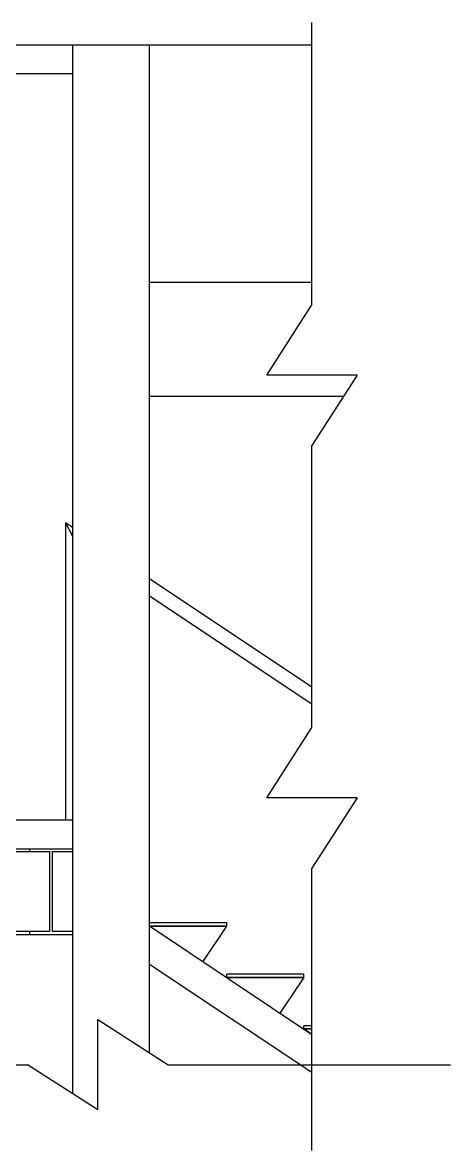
# Model space of a CAD drawing. Header units: millimetres. Extents: x -312439 to 477422, y -331570 to 212570.
# Drawn here: x 352204 to 353702, y 191452 to 195403 of the extents above; entities that cross this region are included whole.
import ezdxf

# ---------------------------------------------------------------- set-up
doc = ezdxf.new("R2010")
doc.units = ezdxf.units.MM

msp = doc.modelspace()

# ---------------------------------------------------------------- linework, layer by layer
at = {"color": 2}
for p, q in [((353216.986, 194414.019, 0), (353216.986, 195402.759, 0)), ((353058.412, 194167.854, 0), (353216.986, 194414.019, 0)), ((353375.56, 194167.854, 0), (353058.412, 194167.854, 0)), ((353375.56, 194167.854, 0), (353216.986, 193921.689, 0)), ((353216.986, 192932.949, 0), (353216.986, 193921.689, 0)), ((353058.412, 192686.784, 0), (353216.986, 192932.949, 0)), ((353375.56, 192686.784, 0), (353058.412, 192686.784, 0)), ((353375.56, 192686.784, 0), (353216.986, 192440.619, 0)), ((353216.986, 191451.879, 0), (353216.986, 192440.619, 0)), ((352466.818, 191593.684, 0), (352466.818, 191910.832, 0)), ((352466.818, 191910.832, 0), (352712.983, 191752.258, 0)), ((351231.913, 191752.258, 0), (352220.652, 191752.258, 0)), ((352466.818, 191593.684, 0), (352220.652, 191752.258, 0)), ((352712.983, 191752.258, 0), (353701.723, 191752.258, 0))]:
    msp.add_line(p, q, dxfattribs=at)
at = {"color": 1, "linetype": 'Continuous', "extrusion": (0, 1, 0)}
for p, q in [((353216.986, 195323.86, 0), (341758.512, 195323.86, 0)), ((352378.512, 195323.86, 0), (352378.512, 191650.568, 0)), ((341758.512, 195223.86, 0), (352378.512, 195223.86, 0)), ((352648.512, 194493.86, 0), (353216.986, 194493.86, 0)), ((352648.512, 194093.86, 0), (353327.895, 194093.86, 0)), ((352353.512, 193650.573, 0), (352378.512, 193603.86, 0)), ((352378.512, 193633.906, 0), (352353.512, 193650.573, 0)), ((352353.512, 193650.573, 0), (352353.512, 192608.782, 0)), ((353216.986, 193074.924, 0), (352648.512, 193453.906, 0)), ((353216.986, 193014.832, 0), (352648.512, 193393.814, 0)), ((352378.512, 192608.782, 0), (341758.512, 192608.782, 0)), ((341758.512, 192508.782, 0), (352378.512, 192508.782, 0)), ((349691.012, 192498.782, 0), (352298.512, 192498.782, 0)), ((352228.512, 192508.782, 0), (352228.512, 192498.782, 0)), ((352298.512, 192498.782, 0), (352298.512, 192218.782, 0)), ((352308.512, 192498.782, 0), (352378.512, 192498.782, 0)), ((352308.512, 192218.782, 0), (352308.512, 192498.782, 0)), ((352298.512, 192218.782, 0), (349691.012, 192218.782, 0)), ((352228.512, 192218.782, 0), (352228.512, 192208.782, 0)), ((352918.512, 192248.782, 0), (352648.512, 192248.782, 0)), ((352648.512, 192238.782, 0), (352918.512, 192238.782, 0)), ((352648.512, 192238.208, 0), (353216.986, 191858.017, 0)), ((352648.84, 192237.989, 0), (352917.982, 192237.989, 0)), ((352917.982, 192237.989, 0), (352834.803, 192113.618, 0)), ((352918.512, 192238.782, 0), (352918.512, 192248.782, 0)), ((353216.986, 191724.824, 0), (352648.512, 192103.723, 0)), ((352917.982, 192057.989, 0), (353187.982, 192057.989, 0)), ((353188.512, 192068.782, 0), (352918.512, 192068.782, 0)), ((352918.512, 192058.782, 0), (352918.512, 192068.782, 0)), ((352918.512, 192058.782, 0), (353188.512, 192058.782, 0)), ((353187.982, 192057.989, 0), (353104.538, 191933.221, 0)), ((353188.512, 192058.782, 0), (353188.512, 192068.782, 0)), ((353187.982, 191877.989, 0), (353216.986, 191877.989, 0)), ((353216.986, 191858.591, 0), (353187.982, 191877.989, 0)), ((353216.986, 191888.782, 0), (353188.512, 191888.782, 0)), ((353188.512, 191878.782, 0), (353188.512, 191888.782, 0)), ((353188.512, 191878.782, 0), (353216.986, 191878.782, 0))]:
    msp.add_line(p, q, dxfattribs=at)
at = {"color": 1, "linetype": 'Continuous', "extrusion": (5.8385e-18, 1.61165e-32, -1)}
msp.add_line((352648.512, 191793.788, 0), (352648.512, 195323.86, 0), dxfattribs=at)
at = {"color": 1, "linetype": 'Continuous', "extrusion": (-6.8108e-18, 1.65987e-32, -1)}
msp.add_line((352378.512, 192218.782, 0), (352308.512, 192218.782, 0), dxfattribs=at)
at = {"color": 1, "linetype": 'Continuous', "extrusion": (-4.8836e-18, -1.69109e-34, -1)}
msp.add_line((341758.512, 192208.782, 0), (352378.512, 192208.782, 0), dxfattribs=at)

doc.saveas('drawing.dxf')
